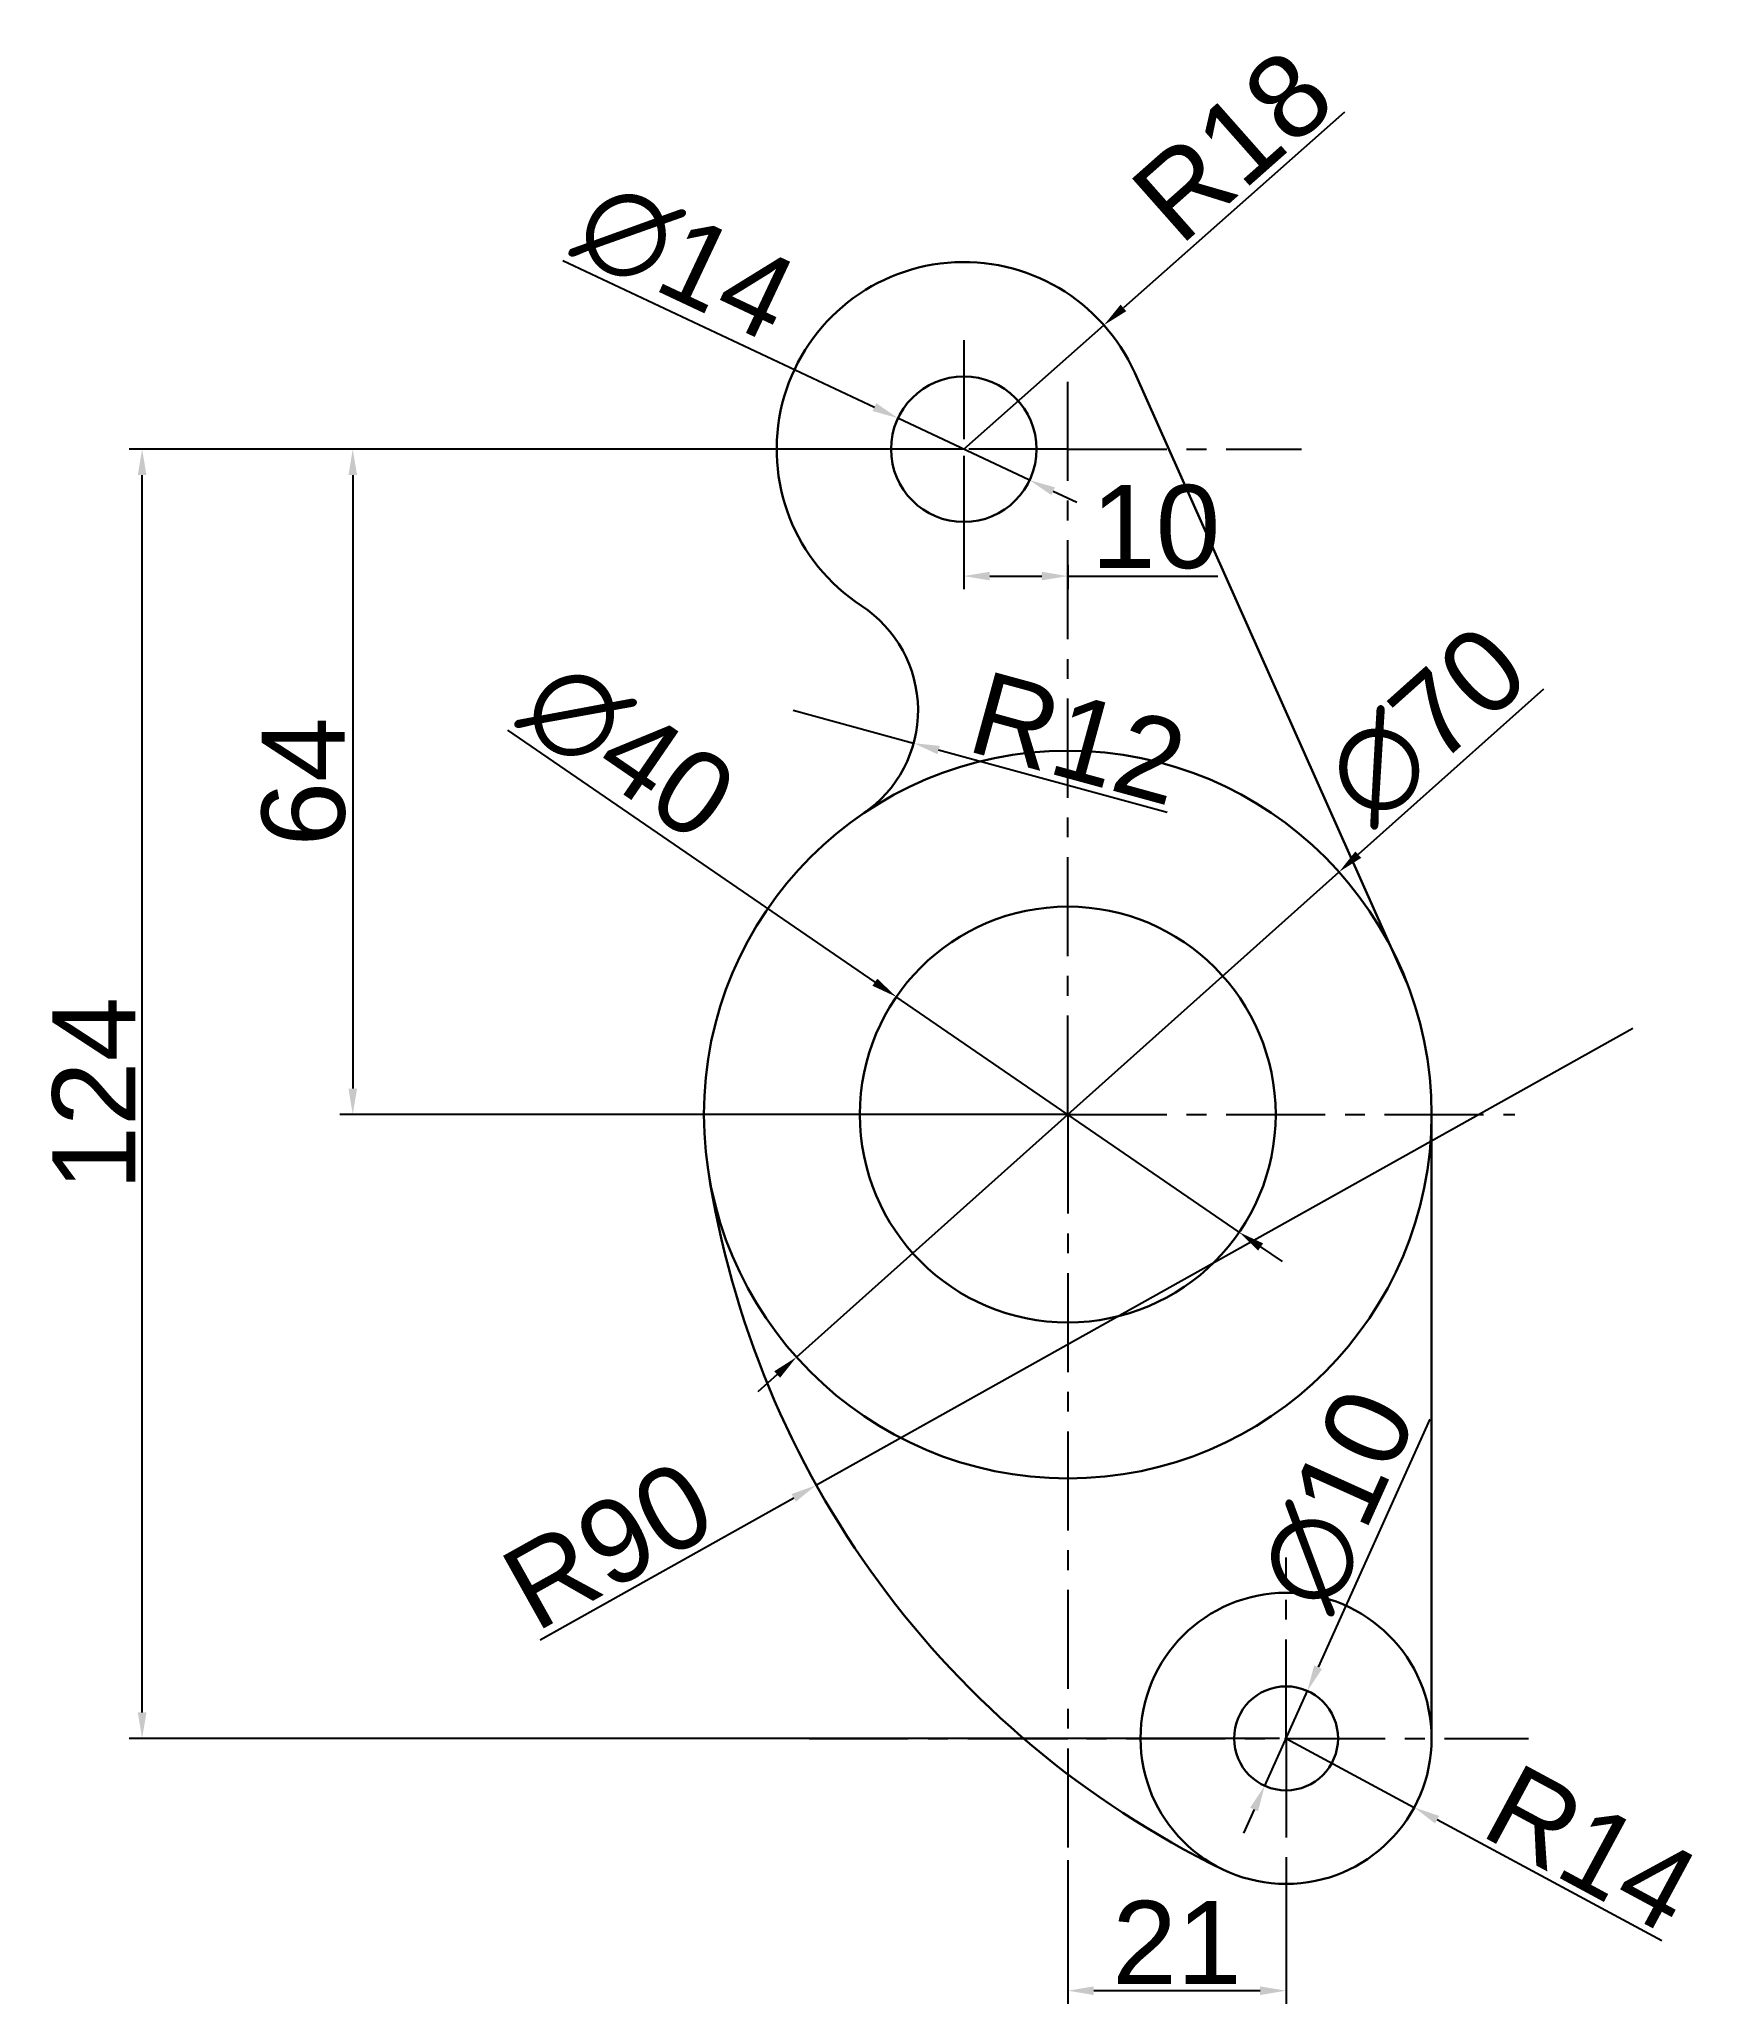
# Model space of a CAD drawing. Header units: millimetres. Extents: x 4733 to 4893, y 1460 to 1649.
import ezdxf

# ---------------------------------------------------------------- set-up
doc = ezdxf.new("R2010")
doc.units = ezdxf.units.MM
doc.header["$LTSCALE"] = 0.3
doc.linetypes.add('CENTER', pattern=[50.8, 31.75, -6.35, 6.35, -6.35])
doc.styles.get("Standard").update_dxf_attribs({"font": 'arial.ttf'})
doc.dimstyles.new('ISO-25', dxfattribs={"dimtxt": 8, "dimasz": 2.5, "dimexe": 1.25, "dimexo": 0.625, "dimtad": 1, "dimtxsty": 'Standard', "dimcen": 2.5, "dimadec": 0, "dimazin": 0, "dimtfac": 1, "dimtmove": 0, "dimatfit": 3, "dimfxl": 1, "dimarcsym": 0})

# ---------------------------------------------------------------- blocks, each defined once
blk = doc.blocks.new('*D1')
at = {"color": 0, "lineweight": -2, "transparency": 16777216}
for p, q in [((4821.54, 1609.39), (4821.54, 1596.56)), ((4831.54, 1598.88), (4831.54, 1596.56)), ((4824.04, 1597.81), (4829.04, 1597.81)), ((4831.54, 1597.81), (4845.97, 1597.81))]:
    blk.add_line(p, q, dxfattribs=at)
at = {"color": 0, "lineweight": 30, "transparency": 16777216}
for points in [[(4824.04, 1598.23), (4824.04, 1597.4), (4821.54, 1597.81)], [(4829.04, 1598.23), (4829.04, 1597.4), (4831.54, 1597.81)]]:
    blk.add_solid(points, dxfattribs=at)
at = {"layer": 'Defpoints', "color": 0, "lineweight": 30, "transparency": 16777216}
for p in [(4821.54, 1610.02), (4831.54, 1599.5), (4831.54, 1597.81)]:
    blk.add_point(p, dxfattribs=at)
at = {"color": 0, "transparency": 16777216, "insert": (4840, 1602.52), "char_height": 8, "attachment_point": 5}
blk.add_mtext('10', dxfattribs=at)
blk = doc.blocks.new('*D2')
at = {"color": 0, "lineweight": -2, "transparency": 16777216}
for p, q in [((4831.54, 1474.29), (4831.54, 1460.5)), ((4852.54, 1474.29), (4852.54, 1460.5)), ((4850.04, 1461.75), (4834.04, 1461.75))]:
    blk.add_line(p, q, dxfattribs=at)
at = {"color": 0, "lineweight": 30, "transparency": 16777216}
for points in [[(4834.04, 1462.16), (4834.04, 1461.33), (4831.54, 1461.75)], [(4850.04, 1462.16), (4850.04, 1461.33), (4852.54, 1461.75)]]:
    blk.add_solid(points, dxfattribs=at)
at = {"layer": 'Defpoints', "color": 0, "lineweight": 30, "transparency": 16777216}
for p in [(4831.54, 1474.91), (4852.54, 1474.91), (4831.54, 1461.75)]:
    blk.add_point(p, dxfattribs=at)
at = {"color": 0, "transparency": 16777216, "insert": (4842.04, 1466.39), "char_height": 8, "attachment_point": 5}
blk.add_mtext('21', dxfattribs=at)
blk = doc.blocks.new('*D3')
at = {"color": 0, "lineweight": -2, "transparency": 16777216}
for p, q in [((4820.91, 1610.02), (4741.25, 1610.02)), ((4742.5, 1488.52), (4742.5, 1607.52)), ((4851.91, 1486.02), (4741.25, 1486.02))]:
    blk.add_line(p, q, dxfattribs=at)
at = {"color": 0, "lineweight": 30, "transparency": 16777216}
for points in [[(4742.08, 1607.52), (4742.92, 1607.52), (4742.5, 1610.02)], [(4742.08, 1488.52), (4742.92, 1488.52), (4742.5, 1486.02)]]:
    blk.add_solid(points, dxfattribs=at)
at = {"layer": 'Defpoints', "color": 0, "lineweight": 30, "transparency": 16777216}
for p in [(4742.5, 1610.02), (4821.54, 1610.02), (4852.54, 1486.02)]:
    blk.add_point(p, dxfattribs=at)
at = {"color": 0, "transparency": 16777216, "insert": (4737.86, 1548.02), "char_height": 8, "attachment_point": 5, "rotation": 90}
blk.add_mtext('124', dxfattribs=at)
blk = doc.blocks.new('*D4')
at = {"color": 0, "lineweight": -2, "transparency": 16777216}
for p, q in [((4820.91, 1610.02), (4761.51, 1610.02)), ((4762.76, 1607.52), (4762.76, 1548.52)), ((4830.91, 1546.02), (4761.51, 1546.02))]:
    blk.add_line(p, q, dxfattribs=at)
at = {"color": 0, "lineweight": 30, "transparency": 16777216}
for points in [[(4762.35, 1607.52), (4763.18, 1607.52), (4762.76, 1610.02)], [(4762.35, 1548.52), (4763.18, 1548.52), (4762.76, 1546.02)]]:
    blk.add_solid(points, dxfattribs=at)
at = {"layer": 'Defpoints', "color": 0, "lineweight": 30, "transparency": 16777216}
for p in [(4821.54, 1610.02), (4762.76, 1546.02), (4831.54, 1546.02)]:
    blk.add_point(p, dxfattribs=at)
at = {"color": 0, "transparency": 16777216, "insert": (4758.05, 1578.02), "char_height": 8, "attachment_point": 5, "rotation": 90}
blk.add_mtext('64', dxfattribs=at)
blk = doc.blocks.new('*D5')
at = {"color": 0, "lineweight": -2, "transparency": 16777216}
for p, q in [((4858.16, 1642.43), (4836.89, 1623.61)), ((4821.54, 1610.02), (4835.02, 1621.95))]:
    blk.add_line(p, q, dxfattribs=at)
at = {"color": 0, "lineweight": 30, "transparency": 16777216}
blk.add_solid([(4836.62, 1623.92), (4837.17, 1623.29), (4835.02, 1621.95)], dxfattribs=at)
at = {"layer": 'Defpoints', "color": 0, "lineweight": 30, "transparency": 16777216}
for p in [(4835.02, 1621.95), (4821.54, 1610.02)]:
    blk.add_point(p, dxfattribs=at)
at = {"color": 0, "transparency": 16777216, "insert": (4847.41, 1639.2), "char_height": 8, "attachment_point": 5, "rotation": 41.5076}
blk.add_mtext('R18', dxfattribs=at)
blk = doc.blocks.new('*D6')
at = {"color": 0, "lineweight": -2, "transparency": 16777216}
for p, q in [((4852.54, 1486.02), (4864.87, 1479.38)), ((4888.69, 1466.55), (4867.07, 1478.19))]:
    blk.add_line(p, q, dxfattribs=at)
at = {"color": 0, "lineweight": 30, "transparency": 16777216}
blk.add_solid([(4867.26, 1478.56), (4866.87, 1477.83), (4864.87, 1479.38)], dxfattribs=at)
at = {"layer": 'Defpoints', "color": 0, "lineweight": 30, "transparency": 16777216}
for p in [(4852.54, 1486.02), (4864.87, 1479.38)]:
    blk.add_point(p, dxfattribs=at)
at = {"color": 0, "transparency": 16777216, "insert": (4881.94, 1475.46), "char_height": 8, "attachment_point": 5, "rotation": 331.6922}
blk.add_mtext('R14', dxfattribs=at)
blk = doc.blocks.new('*D7')
at = {"color": 0, "lineweight": -2, "transparency": 16777216}
for p, q in [((4885.91, 1554.3), (4807.36, 1510.38)), ((4780.78, 1495.51), (4805.18, 1509.16))]:
    blk.add_line(p, q, dxfattribs=at)
at = {"color": 0, "lineweight": 30, "transparency": 16777216}
blk.add_solid([(4804.97, 1509.52), (4805.38, 1508.79), (4807.36, 1510.38)], dxfattribs=at)
at = {"layer": 'Defpoints', "color": 0, "lineweight": 30, "transparency": 16777216}
for p in [(4885.91, 1554.3), (4807.36, 1510.38)]:
    blk.add_point(p, dxfattribs=at)
at = {"color": 0, "transparency": 16777216, "insert": (4787.35, 1504.59), "char_height": 8, "attachment_point": 5, "rotation": 29.212}
blk.add_mtext('R90', dxfattribs=at)
blk = doc.blocks.new('*D8')
at = {"color": 0, "lineweight": -2, "transparency": 16777216}
for p, q in [((4805.14, 1584.9), (4816.71, 1581.74)), ((4841.1, 1575.08), (4819.12, 1581.08))]:
    blk.add_line(p, q, dxfattribs=at)
at = {"color": 0, "lineweight": 30, "transparency": 16777216}
blk.add_solid([(4819.23, 1581.48), (4819.01, 1580.68), (4816.71, 1581.74)], dxfattribs=at)
at = {"layer": 'Defpoints', "color": 0, "lineweight": 30, "transparency": 16777216}
for p in [(4805.14, 1584.9), (4816.71, 1581.74)]:
    blk.add_point(p, dxfattribs=at)
at = {"color": 0, "transparency": 16777216, "insert": (4832.54, 1582.23), "char_height": 8, "attachment_point": 5, "rotation": 344.7302}
blk.add_mtext('R12', dxfattribs=at)
blk = doc.blocks.new('*D9')
at = {"color": 0, "lineweight": -2, "transparency": 16777216}
for p, q in [((4782.97, 1628.16), (4812.94, 1614.06)), ((4827.87, 1607.04), (4815.21, 1613)), ((4830.14, 1605.98), (4832.4, 1604.91))]:
    blk.add_line(p, q, dxfattribs=at)
at = {"color": 0, "lineweight": 30, "transparency": 16777216}
for points in [[(4813.12, 1614.44), (4812.77, 1613.69), (4815.21, 1613)], [(4830.31, 1606.35), (4829.96, 1605.6), (4827.87, 1607.04)]]:
    blk.add_solid(points, dxfattribs=at)
at = {"layer": 'Defpoints', "color": 0, "lineweight": 30, "transparency": 16777216}
for p in [(4815.21, 1613), (4827.87, 1607.04)]:
    blk.add_point(p, dxfattribs=at)
at = {"color": 0, "transparency": 16777216, "insert": (4794.75, 1628.08), "char_height": 8, "attachment_point": 5, "rotation": 334.806}
blk.add_mtext('∅14', dxfattribs=at)
blk = doc.blocks.new('*D10')
at = {"color": 0, "lineweight": -2, "transparency": 16777216}
for p, q in [((4866.38, 1516.72), (4855.62, 1492.86)), ((4850.49, 1481.46), (4854.59, 1490.58)), ((4849.46, 1479.18), (4848.43, 1476.9))]:
    blk.add_line(p, q, dxfattribs=at)
at = {"color": 0, "lineweight": 30, "transparency": 16777216}
for points in [[(4855.24, 1493.03), (4856, 1492.69), (4854.59, 1490.58)], [(4849.08, 1479.35), (4849.84, 1479.01), (4850.49, 1481.46)]]:
    blk.add_solid(points, dxfattribs=at)
at = {"layer": 'Defpoints', "color": 0, "lineweight": 30, "transparency": 16777216}
for p in [(4854.59, 1490.58), (4850.49, 1481.46)]:
    blk.add_point(p, dxfattribs=at)
at = {"color": 0, "transparency": 16777216, "insert": (4857.49, 1509), "char_height": 8, "attachment_point": 5, "rotation": 65.7387}
blk.add_mtext('∅10', dxfattribs=at)
blk = doc.blocks.new('*D11')
at = {"color": 0, "lineweight": -2, "transparency": 16777216}
for p, q in [((4777.66, 1583), (4812.99, 1558.75)), ((4848.03, 1534.7), (4815.05, 1557.34)), ((4850.09, 1533.29), (4852.15, 1531.87))]:
    blk.add_line(p, q, dxfattribs=at)
at = {"color": 0, "lineweight": 30, "transparency": 16777216}
for points in [[(4813.22, 1559.09), (4812.75, 1558.41), (4815.05, 1557.34)], [(4850.33, 1533.63), (4849.86, 1532.94), (4848.03, 1534.7)]]:
    blk.add_solid(points, dxfattribs=at)
at = {"layer": 'Defpoints', "color": 0, "lineweight": 30, "transparency": 16777216}
for p in [(4815.05, 1557.34), (4848.03, 1534.7)]:
    blk.add_point(p, dxfattribs=at)
at = {"color": 0, "transparency": 16777216, "insert": (4789.27, 1581.01), "char_height": 8, "attachment_point": 5, "rotation": 325.5377}
blk.add_mtext('∅40', dxfattribs=at)
blk = doc.blocks.new('*D12')
at = {"color": 0, "lineweight": -2, "transparency": 16777216}
for p, q in [((4877.3, 1586.94), (4859.49, 1571.02)), ((4805.45, 1522.69), (4857.63, 1569.35)), ((4803.59, 1521.02), (4801.72, 1519.35))]:
    blk.add_line(p, q, dxfattribs=at)
at = {"color": 0, "lineweight": 30, "transparency": 16777216}
for points in [[(4859.21, 1571.33), (4859.77, 1570.71), (4857.63, 1569.35)], [(4803.31, 1521.33), (4803.87, 1520.71), (4805.45, 1522.69)]]:
    blk.add_solid(points, dxfattribs=at)
at = {"layer": 'Defpoints', "color": 0, "lineweight": 30, "transparency": 16777216}
for p in [(4857.63, 1569.35), (4805.45, 1522.69)]:
    blk.add_point(p, dxfattribs=at)
at = {"color": 0, "transparency": 16777216, "insert": (4866.04, 1583.49), "char_height": 8, "attachment_point": 5, "rotation": 41.8084}
blk.add_mtext('∅70', dxfattribs=at)

msp = doc.modelspace()

# ---------------------------------------------------------------- linework, layer by layer
at = {"linetype": 'CENTER'}
for p, q in [((4821.54, 1620.507), (4821.54, 1598.008)), ((4831.54, 1546.019), (4831.54, 1616.857)), ((4821.54, 1610.019), (4791.392, 1610.019)), ((4831.54, 1610.019), (4821.54, 1610.019)), ((4831.54, 1610.019), (4854.027, 1610.019)), ((4831.54, 1546.019), (4770.217, 1546.019)), ((4831.54, 1546.019), (4831.54, 1463.378)), ((4831.54, 1546.019), (4874.544, 1546.019)), ((4852.54, 1486.019), (4852.54, 1503.409)), ((4806.677, 1486.019), (4852.54, 1486.019)), ((4852.54, 1486.019), (4875.858, 1486.019)), ((4852.54, 1486.019), (4852.54, 1465.24))]:
    msp.add_line(p, q, dxfattribs=at)
at = {"lineweight": 30}
for p, q in [((4837.977, 1617.357), (4864.169, 1558.683)), ((4866.54, 1546.019), (4866.54, 1486.019))]:
    msp.add_line(p, q, dxfattribs=at)
msp.add_line((4827.281, 1486.019), (4831.54, 1486.019))
for centre, radius in [((4821.54, 1610.019), 7), ((4831.54, 1546.019), 35), ((4831.54, 1546.019), 20), ((4852.54, 1486.019), 14), ((4852.54, 1486.019), 5)]:
    msp.add_circle(centre, radius, dxfattribs=at)
for centre, radius, start, end in [((4821.54, 1610.019), 18, 24.05605, 236.852), ((4805.136, 1584.902), 12, 304.17964, 56.852), ((4885.913, 1554.3), 90, 188.65915, 243.95228)]:
    msp.add_arc(centre, radius, start, end, dxfattribs=at)

# ---------------------------------------------------------------- dimensions: what is measured, and where the dimension line sits
for center, mpoint, picture, middle in [((4821.54, 1610.019), (4835.02, 1621.948), '*D5', (4850.531, 1635.676)), ((4885.913, 1554.3), (4807.359, 1510.376), '*D7', (4789.653, 1500.476)), ((4852.54, 1486.019), (4864.866, 1479.38), '*D6', (4879.737, 1471.37))]:
    dim = msp.add_radius_dim(center=center, mpoint=mpoint, dimstyle='ISO-25')
    dim.commit()
    dim.dimension.update_dxf_attribs({"geometry": picture, "text_midpoint": middle, "dimtype": 164})
for p1, p2, picture, middle in [((4827.874, 1607.04), (4815.206, 1612.999), '*D9', (4792.648, 1623.611)), ((4848.03, 1534.702), (4815.05, 1557.337), '*D11', (4786.479, 1576.946)), ((4850.485, 1481.461), (4854.594, 1490.578), '*D10', (4861.983, 1506.971))]:
    dim = msp.add_diameter_dim_2p(p1=p1, p2=p2, dimstyle='ISO-25')
    dim.commit()
    dim.dimension.update_dxf_attribs({"geometry": picture, "text_midpoint": middle, "dimtype": 163})
for base, p1, p2, picture, middle in [((4742.499, 1610.019), (4852.54, 1486.019), (4821.54, 1610.019), '*D3', (4737.858, 1548.019)), ((4762.764, 1546.019), (4821.54, 1610.019), (4831.54, 1546.019), '*D4', (4758.054, 1578.019))]:
    dim = msp.add_linear_dim(base=base, p1=p1, p2=p2, angle=90, dimstyle='ISO-25')
    dim.commit()
    dim.dimension.update_dxf_attribs({"geometry": picture, "text_midpoint": middle})
for base, p1, p2, picture, middle in [((4831.54, 1597.813), (4821.54, 1610.019), (4831.54, 1599.501), '*D1', (4840.005, 1602.522)), ((4831.54, 1461.746), (4852.54, 1474.912), (4831.54, 1474.912), '*D2', (4842.04, 1466.388))]:
    dim = msp.add_linear_dim(base=base, p1=p1, p2=p2, dimstyle='ISO-25')
    dim.commit()
    dim.dimension.update_dxf_attribs({"geometry": picture, "text_midpoint": middle})
dim = msp.add_diameter_dim_2p(p1=(4805.452, 1522.687), p2=(4857.628, 1569.352), dimstyle='ISO-25')
dim.commit()
dim.dimension.update_dxf_attribs({"geometry": '*D12', "text_midpoint": (4866.037, 1583.491)})
dim = msp.add_radius_dim(center=(4805.136, 1584.902), mpoint=(4816.712, 1581.741), dimstyle='ISO-25')
dim.commit()
dim.dimension.update_dxf_attribs({"geometry": '*D8', "text_midpoint": (4832.542, 1582.231)})

doc.saveas('drawing.dxf')
